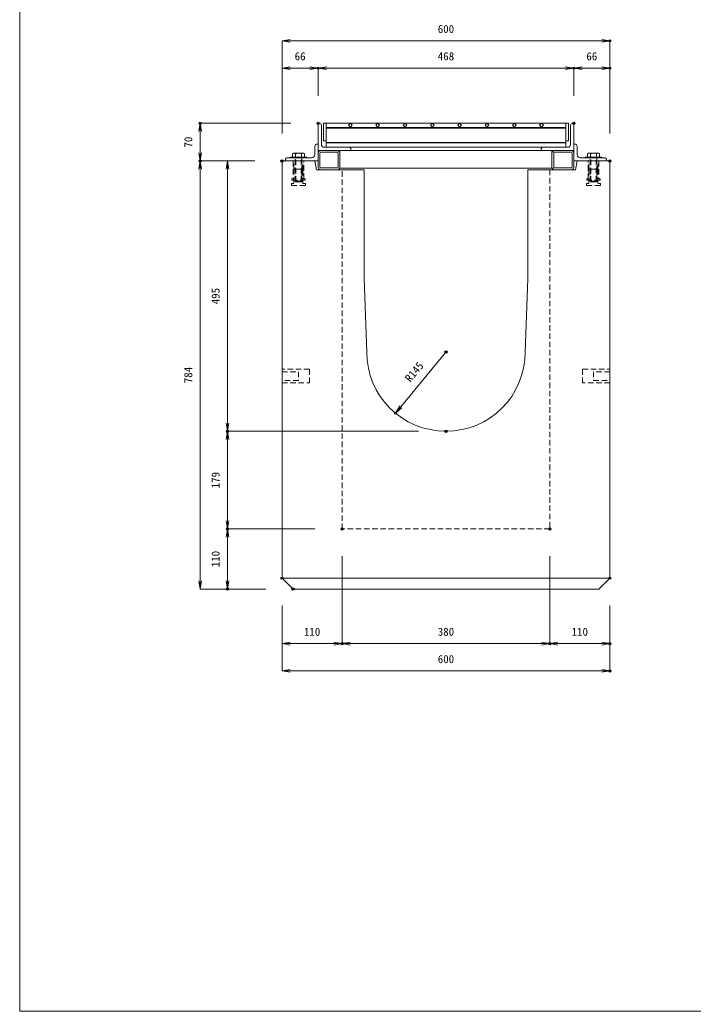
# Model space of a CAD drawing. Units: millimetres, scale not verified. Extents: x -3990 to -100, y -139 to 2701.
# Drawn here: x -3990 to -2758, y -139 to 1676 of the extents above; entities that cross this region are included whole.
import ezdxf
from ezdxf.enums import TextEntityAlignment as Align

# ---------------------------------------------------------------- set-up
doc = ezdxf.new("R2010")
doc.units = ezdxf.units.MM
doc.header["$LTSCALE"] = 20
doc.header["$PDMODE"] = 32
doc.header["$PDSIZE"] = 4
doc.linetypes.add('USER1', pattern=[0.75, 0.5, -0.25])
for name, color, linetype, lineweight in [('0-1_TITLE', 7, 'Continuous', 18), ('0-3_KIJUN', 7, 'Continuous', 18), ('0-5_SUNPO', 3, 'Continuous', 18), ('0-6_UKEWAKU', 4, 'Continuous', 18), ('0-7_GRE', 5, 'Continuous', 18), ('0-9__0-0_0', 7, 'Continuous', 18)]:
    doc.layers.add(name, color=color, linetype=linetype, lineweight=lineweight)
doc.layers.add('0-A__0-2_DEFPOINTS', color=7, linetype='Continuous')
doc.styles.add('ＭＳ ゴシック', font='')
doc.styles.get('ＭＳ ゴシック').set_extended_font_data('MS Gothic')

# ---------------------------------------------------------------- blocks, each defined once
blk = doc.blocks.new('W1-2_INST_C')
at = {"layer": '0-3_KIJUN', "linetype": 'USER1'}
for p, q in [((-8.23, -15), (-8.23, 0)), ((8.22, -15), (8.22, 0))]:
    blk.add_line(p, q, dxfattribs=at)
for points in [[(10, 0), (-10, 0), (-10, -33), (-12, -33), (-12, -35), (12, -35), (12, -33), (10, -33)], [(8.22, -15), (-8.23, -15), (-8.23, -41.5), (-12.75, -41.5), (-12.75, -45), (12.75, -45), (12.75, -41.5), (8.22, -41.5)], [(-6, -15), (6, -15), (6, -38), (-6, -38)]]:
    blk.add_lwpolyline(points, close=True, dxfattribs=at)
blk = doc.blocks.new('_OPEN')
at = {"layer": '0-9__0-0_0'}
blk.add_line((0, 0), (-1, 0), dxfattribs=at)
blk.add_lwpolyline([(-1, 0.167), (0, 0), (-1, -0.167)], dxfattribs=at)
blk = doc.blocks.new('_D16')
at = {"layer": '0-5_SUNPO'}
for p, q in [((496.02, 1767.93), (330.02, 1767.93)), ((330.02, 1713.93), (330.02, 1752.93)), ((430.02, 1698.93), (330.02, 1698.93))]:
    blk.add_line(p, q, dxfattribs=at)
at = {"layer": '0-A__0-2_DEFPOINTS'}
for p in [(330.02, 1767.93), (546.02, 1767.93), (480.02, 1698.93)]:
    blk.add_point(p, dxfattribs=at)
at = {"layer": '0-5_SUNPO', "xscale": 15, "yscale": 15}
for p, rotation in [((330.02, 1767.93), 90), ((330.02, 1698.93), 270)]:
    blk.add_blockref('_OPEN', p, dxfattribs=dict(at, rotation=rotation))
at = {"layer": '0-5_SUNPO', "color": 7, "style": 'ＭＳ ゴシック'}
blk.add_text('70', height=14.66, rotation=90, dxfattribs=at).set_placement((320.02, 1723.43), align=Align.BOTTOM_LEFT)
blk = doc.blocks.new('_D35')
at = {"layer": '0-5_SUNPO'}
for p, q in [((480.02, 1748.93), (480.02, 1868.93)), ((495.02, 1868.93), (531.02, 1868.93)), ((546.02, 1817.93), (546.02, 1868.93))]:
    blk.add_line(p, q, dxfattribs=at)
at = {"layer": '0-A__0-2_DEFPOINTS'}
for p in [(546.02, 1868.93), (546.02, 1767.93), (480.02, 1698.93)]:
    blk.add_point(p, dxfattribs=at)
at = {"layer": '0-5_SUNPO', "xscale": 15, "yscale": 15, "rotation": 180}
blk.add_blockref('_OPEN', (480.02, 1868.93), dxfattribs=at)
at = {"layer": '0-5_SUNPO', "xscale": 15, "yscale": 15}
blk.add_blockref('_OPEN', (546.02, 1868.93), dxfattribs=at)
at = {"layer": '0-5_SUNPO', "color": 7, "style": 'ＭＳ ゴシック'}
blk.add_text('66', height=14.66, dxfattribs=at).set_placement((503.02, 1878.93), align=Align.BOTTOM_LEFT)
blk = doc.blocks.new('_D36')
at = {"layer": '0-5_SUNPO'}
for p, q in [((1014.02, 1817.93), (1014.02, 1868.93)), ((1029.02, 1868.93), (1065.02, 1868.93)), ((1080.02, 1748.93), (1080.02, 1868.93))]:
    blk.add_line(p, q, dxfattribs=at)
at = {"layer": '0-A__0-2_DEFPOINTS'}
for p in [(1080.02, 1868.93), (1014.02, 1767.93), (1080.02, 1698.93)]:
    blk.add_point(p, dxfattribs=at)
at = {"layer": '0-5_SUNPO', "xscale": 15, "yscale": 15, "rotation": 180}
blk.add_blockref('_OPEN', (1014.02, 1868.93), dxfattribs=at)
at = {"layer": '0-5_SUNPO', "xscale": 15, "yscale": 15}
blk.add_blockref('_OPEN', (1080.02, 1868.93), dxfattribs=at)
at = {"layer": '0-5_SUNPO', "color": 7, "style": 'ＭＳ ゴシック'}
blk.add_text('66', height=14.66, dxfattribs=at).set_placement((1037.02, 1878.93), align=Align.BOTTOM_LEFT)
blk = doc.blocks.new('_D37')
at = {"layer": '0-5_SUNPO'}
for p, q in [((480.02, 1748.93), (480.02, 1918.93)), ((495.02, 1918.93), (1065.02, 1918.93)), ((1080.02, 1748.93), (1080.02, 1918.93))]:
    blk.add_line(p, q, dxfattribs=at)
at = {"layer": '0-A__0-2_DEFPOINTS'}
for p in [(1080.02, 1918.93), (480.02, 1698.93), (1080.02, 1698.93)]:
    blk.add_point(p, dxfattribs=at)
at = {"layer": '0-5_SUNPO', "xscale": 15, "yscale": 15, "rotation": 180}
blk.add_blockref('_OPEN', (480.02, 1918.93), dxfattribs=at)
at = {"layer": '0-5_SUNPO', "xscale": 15, "yscale": 15}
blk.add_blockref('_OPEN', (1080.02, 1918.93), dxfattribs=at)
at = {"layer": '0-5_SUNPO', "color": 7, "style": 'ＭＳ ゴシック'}
blk.add_text('600', height=14.66, dxfattribs=at).set_placement((765.02, 1928.93), align=Align.BOTTOM_LEFT)
blk = doc.blocks.new('_D38')
at = {"layer": '0-5_SUNPO'}
for p, q in [((546.02, 1817.93), (546.02, 1868.93)), ((561.02, 1868.93), (999.02, 1868.93)), ((1014.02, 1817.93), (1014.02, 1868.93))]:
    blk.add_line(p, q, dxfattribs=at)
at = {"layer": '0-A__0-2_DEFPOINTS'}
for p in [(1014.02, 1868.93), (546.02, 1767.93), (1014.02, 1767.93)]:
    blk.add_point(p, dxfattribs=at)
at = {"layer": '0-5_SUNPO', "xscale": 15, "yscale": 15, "rotation": 180}
blk.add_blockref('_OPEN', (546.02, 1868.93), dxfattribs=at)
at = {"layer": '0-5_SUNPO', "xscale": 15, "yscale": 15}
blk.add_blockref('_OPEN', (1014.02, 1868.93), dxfattribs=at)
at = {"layer": '0-5_SUNPO', "color": 7, "style": 'ＭＳ ゴシック'}
blk.add_text('468', height=14.66, dxfattribs=at).set_placement((765.02, 1878.93), align=Align.BOTTOM_LEFT)
blk = doc.blocks.new('_D51')
at = {"layer": '0-5_SUNPO'}
for p, q in [((590.02, 974.93), (590.02, 814.93)), ((480.02, 884.93), (480.02, 814.93)), ((495.02, 814.93), (575.02, 814.93))]:
    blk.add_line(p, q, dxfattribs=at)
at = {"layer": '0-A__0-2_DEFPOINTS'}
for p in [(590.02, 1024.93), (480.02, 934.93), (590.02, 814.93)]:
    blk.add_point(p, dxfattribs=at)
at = {"layer": '0-5_SUNPO', "xscale": 15, "yscale": 15, "rotation": 180}
blk.add_blockref('_OPEN', (480.02, 814.93), dxfattribs=at)
at = {"layer": '0-5_SUNPO', "xscale": 15, "yscale": 15}
blk.add_blockref('_OPEN', (590.02, 814.93), dxfattribs=at)
at = {"layer": '0-5_SUNPO', "color": 7, "style": 'ＭＳ ゴシック'}
blk.add_text('110', height=14.66, dxfattribs=at).set_placement((520.02, 824.93), align=Align.BOTTOM_LEFT)
blk = doc.blocks.new('_D52')
at = {"layer": '0-5_SUNPO'}
for p, q in [((590.02, 974.93), (590.02, 814.93)), ((970.02, 974.93), (970.02, 814.93)), ((605.02, 814.93), (955.02, 814.93))]:
    blk.add_line(p, q, dxfattribs=at)
at = {"layer": '0-A__0-2_DEFPOINTS'}
for p in [(590.02, 1024.93), (970.02, 1024.93), (970.02, 814.93)]:
    blk.add_point(p, dxfattribs=at)
at = {"layer": '0-5_SUNPO', "xscale": 15, "yscale": 15, "rotation": 180}
blk.add_blockref('_OPEN', (590.02, 814.93), dxfattribs=at)
at = {"layer": '0-5_SUNPO', "xscale": 15, "yscale": 15}
blk.add_blockref('_OPEN', (970.02, 814.93), dxfattribs=at)
at = {"layer": '0-5_SUNPO', "color": 7, "style": 'ＭＳ ゴシック'}
blk.add_text('380', height=14.66, dxfattribs=at).set_placement((765.02, 824.93), align=Align.BOTTOM_LEFT)
blk = doc.blocks.new('_D53')
at = {"layer": '0-5_SUNPO'}
for p, q in [((970.02, 974.93), (970.02, 814.93)), ((1080.02, 884.93), (1080.02, 814.93)), ((985.02, 814.93), (1065.02, 814.93))]:
    blk.add_line(p, q, dxfattribs=at)
at = {"layer": '0-A__0-2_DEFPOINTS'}
for p in [(970.02, 1024.93), (1080.02, 934.93), (1080.02, 814.93)]:
    blk.add_point(p, dxfattribs=at)
at = {"layer": '0-5_SUNPO', "xscale": 15, "yscale": 15, "rotation": 180}
blk.add_blockref('_OPEN', (970.02, 814.93), dxfattribs=at)
at = {"layer": '0-5_SUNPO', "xscale": 15, "yscale": 15}
blk.add_blockref('_OPEN', (1080.02, 814.93), dxfattribs=at)
at = {"layer": '0-5_SUNPO', "color": 7, "style": 'ＭＳ ゴシック'}
blk.add_text('110', height=14.66, dxfattribs=at).set_placement((1010.02, 824.93), align=Align.BOTTOM_LEFT)
blk = doc.blocks.new('_D54')
at = {"layer": '0-5_SUNPO'}
for p, q in [((480.02, 884.93), (480.02, 764.93)), ((1080.02, 884.93), (1080.02, 764.93)), ((495.02, 764.93), (1065.02, 764.93))]:
    blk.add_line(p, q, dxfattribs=at)
at = {"layer": '0-A__0-2_DEFPOINTS'}
for p in [(480.02, 934.93), (1080.02, 934.93), (1080.02, 764.93)]:
    blk.add_point(p, dxfattribs=at)
at = {"layer": '0-5_SUNPO', "xscale": 15, "yscale": 15, "rotation": 180}
blk.add_blockref('_OPEN', (480.02, 764.93), dxfattribs=at)
at = {"layer": '0-5_SUNPO', "xscale": 15, "yscale": 15}
blk.add_blockref('_OPEN', (1080.02, 764.93), dxfattribs=at)
at = {"layer": '0-5_SUNPO', "color": 7, "style": 'ＭＳ ゴシック'}
blk.add_text('600', height=14.66, dxfattribs=at).set_placement((765.02, 774.93), align=Align.BOTTOM_LEFT)
blk = doc.blocks.new('_D59')
at = {"layer": '0-5_SUNPO'}
for p, q in [((430.02, 1698.93), (380.02, 1698.93)), ((380.02, 1683.93), (380.02, 1218.93)), ((730.02, 1203.93), (380.02, 1203.93))]:
    blk.add_line(p, q, dxfattribs=at)
at = {"layer": '0-A__0-2_DEFPOINTS'}
for p in [(480.02, 1698.93), (380.02, 1203.93), (780.02, 1203.93)]:
    blk.add_point(p, dxfattribs=at)
at = {"layer": '0-5_SUNPO', "xscale": 15, "yscale": 15}
for p, rotation in [((380.02, 1698.93), 90), ((380.02, 1203.93), 270)]:
    blk.add_blockref('_OPEN', p, dxfattribs=dict(at, rotation=rotation))
at = {"layer": '0-5_SUNPO', "color": 7, "style": 'ＭＳ ゴシック'}
blk.add_text('495', height=14.66, rotation=90, dxfattribs=at).set_placement((370.02, 1436.43), align=Align.BOTTOM_LEFT)
blk = doc.blocks.new('_D60')
at = {"layer": '0-5_SUNPO'}
for p, q in [((730.02, 1203.93), (380.02, 1203.93)), ((380.02, 1188.93), (380.02, 1039.93)), ((540.02, 1024.93), (380.02, 1024.93))]:
    blk.add_line(p, q, dxfattribs=at)
at = {"layer": '0-A__0-2_DEFPOINTS'}
for p in [(780.02, 1203.93), (380.02, 1024.93), (590.02, 1024.93)]:
    blk.add_point(p, dxfattribs=at)
at = {"layer": '0-5_SUNPO', "xscale": 15, "yscale": 15}
for p, rotation in [((380.02, 1203.93), 90), ((380.02, 1024.93), 270)]:
    blk.add_blockref('_OPEN', p, dxfattribs=dict(at, rotation=rotation))
at = {"layer": '0-5_SUNPO', "color": 7, "style": 'ＭＳ ゴシック'}
blk.add_text('179', height=14.66, rotation=90, dxfattribs=at).set_placement((370.02, 1099.43), align=Align.BOTTOM_LEFT)
blk = doc.blocks.new('_D61')
at = {"layer": '0-5_SUNPO'}
for p, q in [((540.02, 1024.93), (380.02, 1024.93)), ((380.02, 1009.93), (380.02, 929.93)), ((450.02, 914.93), (380.02, 914.93))]:
    blk.add_line(p, q, dxfattribs=at)
at = {"layer": '0-A__0-2_DEFPOINTS'}
for p in [(590.02, 1024.93), (380.02, 914.93), (500.02, 914.93)]:
    blk.add_point(p, dxfattribs=at)
at = {"layer": '0-5_SUNPO', "xscale": 15, "yscale": 15}
for p, rotation in [((380.02, 1024.93), 90), ((380.02, 914.93), 270)]:
    blk.add_blockref('_OPEN', p, dxfattribs=dict(at, rotation=rotation))
at = {"layer": '0-5_SUNPO', "color": 7, "style": 'ＭＳ ゴシック'}
blk.add_text('110', height=14.66, rotation=90, dxfattribs=at).set_placement((370.02, 954.93), align=Align.BOTTOM_LEFT)
blk = doc.blocks.new('_D62')
at = {"layer": '0-5_SUNPO'}
blk.add_line((780.02, 1348.93), (697.25, 1248.68), dxfattribs=at)
at = {"layer": '0-A__0-2_DEFPOINTS'}
for p in [(780.02, 1348.93), (687.7, 1237.11)]:
    blk.add_point(p, dxfattribs=at)
at = {"layer": '0-5_SUNPO', "xscale": 15, "yscale": 15, "rotation": 230.45598}
blk.add_blockref('_OPEN', (687.7, 1237.11), dxfattribs=at)
at = {"layer": '0-5_SUNPO', "color": 7, "style": 'ＭＳ ゴシック'}
blk.add_text('R145', height=14.66, rotation=50.456, dxfattribs=at).set_placement((718.19, 1289.75), align=Align.BOTTOM_LEFT)
blk = doc.blocks.new('_D63')
at = {"layer": '0-5_SUNPO'}
for p, q in [((430.02, 1698.93), (330.02, 1698.93)), ((330.02, 929.93), (330.02, 1683.93)), ((450.02, 914.93), (330.02, 914.93))]:
    blk.add_line(p, q, dxfattribs=at)
at = {"layer": '0-A__0-2_DEFPOINTS'}
for p in [(330.02, 1698.93), (480.02, 1698.93), (500.02, 914.93)]:
    blk.add_point(p, dxfattribs=at)
at = {"layer": '0-5_SUNPO', "xscale": 15, "yscale": 15}
for p, rotation in [((330.02, 1698.93), 90), ((330.02, 914.93), 270)]:
    blk.add_blockref('_OPEN', p, dxfattribs=dict(at, rotation=rotation))
at = {"layer": '0-5_SUNPO', "color": 7, "style": 'ＭＳ ゴシック'}
blk.add_text('784', height=14.66, rotation=90, dxfattribs=at).set_placement((320.02, 1291.93), align=Align.BOTTOM_LEFT)
blk = doc.blocks.new('M16_insert_dan')
at = {"layer": '0-3_KIJUN', "color": 3, "linetype": 'USER1'}
for points in [[(0, -12.5), (-50, -12.5), (-50, 12.5), (0, 12.5)], [(0, 8), (-30, 8), (-30, -8), (0, -8)]]:
    blk.add_lwpolyline(points, close=True, dxfattribs=at)
blk = doc.blocks.new('A$C7D4F0D3A')
at = {"layer": '0-3_KIJUN', "color": 3}
for p, q in [((-15, 45), (15, 45)), ((-15, 44), (-15, 45)), ((15, 44), (-15, 44)), ((10.95, 45), (-10.95, 45)), ((-9.22, 52), (9.22, 52)), ((-5.47, 45), (-5.47, 51)), ((5.5, 45), (5.5, 51)), ((15, 45), (15, 44))]:
    blk.add_line(p, q, dxfattribs=at)
at = {"layer": '0-3_KIJUN', "color": 3, "linetype": 'USER1'}
for p, q in [((-6, 44), (6, 44)), ((-6, 1), (-6, 44)), ((-5, 0), (-5, 44)), ((5, 0), (5, 44)), ((6, 44), (6, 1)), ((-5, 0), (-6, 1)), ((6, 1), (-6, 1)), ((5, 0), (-5, 0)), ((6, 1), (5, 0))]:
    blk.add_line(p, q, dxfattribs=at)
at = {"layer": '0-3_KIJUN', "color": 3}
for points in [[(-10.95, 45), (-10.95, 51), (-9.22, 52)], [(9.22, 52), (10.95, 51), (10.95, 45)]]:
    blk.add_lwpolyline(points, dxfattribs=at)
for centre, radius, start, end in [((-8.21, 47.74), 4.26, 49.93201, 130.06799), ((0.02, 36.46), 15.54, 69.33427, 110.66573), ((8.23, 47.79), 4.21, 49.666, 130.334)]:
    blk.add_arc(centre, radius, start, end, dxfattribs=at)
blk = doc.blocks.new('A$C6F864666')
at = {"layer": '0-7_GRE'}
for p, q in [((0, 0), (0, -32)), ((0, 0), (4.5, 0)), ((4.5, 0), (4.5, -32)), ((4.5, 0), (4.5, -44)), ((4.5, 0), (443.5, 0)), ((49, 0), (45.46, -3.54)), ((52.54, -3.54), (49, 0)), ((99, 0), (95.46, -3.54)), ((102.54, -3.54), (99, 0)), ((149, 0), (145.46, -3.54)), ((152.54, -3.54), (149, 0)), ((199, 0), (195.46, -3.54)), ((202.54, -3.54), (199, 0)), ((249, 0), (245.46, -3.54)), ((252.54, -3.54), (249, 0)), ((299, 0), (295.46, -3.54)), ((302.54, -3.54), (299, 0)), ((349, 0), (345.46, -3.54)), ((352.54, -3.54), (349, 0)), ((399, 0), (395.46, -3.54)), ((402.54, -3.54), (399, 0)), ((443.5, 0), (443.5, -32)), ((448, 0), (443.5, 0)), ((443.5, 0), (443.5, -44)), ((448, 0), (448, -32)), ((4.5, -8), (443.5, -8)), ((4.5, -9), (443.5, -9)), ((45.46, -3.54), (49, -7.07)), ((49, -7.07), (52.54, -3.54)), ((95.46, -3.54), (99, -7.07)), ((99, -7.07), (102.54, -3.54)), ((145.46, -3.54), (149, -7.07)), ((149, -7.07), (152.54, -3.54)), ((195.46, -3.54), (199, -7.07)), ((199, -7.07), (202.54, -3.54)), ((245.46, -3.54), (249, -7.07)), ((249, -7.07), (252.54, -3.54)), ((295.46, -3.54), (299, -7.07)), ((299, -7.07), (302.54, -3.54)), ((345.46, -3.54), (349, -7.07)), ((349, -7.07), (352.54, -3.54)), ((395.46, -3.54), (399, -7.07)), ((399, -7.07), (402.54, -3.54)), ((0, -32), (4.5, -32)), ((4.5, -35), (443.5, -35)), ((4.5, -36), (443.5, -36)), ((448, -32), (443.5, -32)), ((4.5, -44), (443.5, -44))]:
    blk.add_line(p, q, dxfattribs=at)
blk = doc.blocks.new('A$C4C7E3C6C')
at = {"layer": '0-6_UKEWAKU'}
for p, q in [((2, 0), (0, 0)), ((466, 0), (468, 0)), ((468, -50), (468, 0)), ((6, -39), (6, -4)), ((462, -39), (462, -4)), ((-6, -57), (-6, -42)), ((0, -38), (-2, -38)), ((0, -38), (0, -69)), ((4.8, -50), (35.2, -50)), ((4.8, -53.2), (35.2, -53.2)), ((56, -44), (11, -44)), ((40, -50), (40, -82)), ((56, -44), (412, -44)), ((60, -50), (60, -48)), ((408, -50), (60, -50)), ((408, -50), (408, -48)), ((408, -50), (468, -50)), ((412, -44), (457, -44)), ((428, -50), (428, -82)), ((463.2, -50), (432.8, -50)), ((463.2, -53.2), (432.8, -53.2)), ((468, -38), (470, -38)), ((468, -38), (468, -69)), ((474, -57), (474, -42)), ((-56, -63), (-12, -63)), ((0, -80.2), (0, -54.8)), ((3.2, -80.2), (3.2, -54.8)), ((36.8, -54.8), (36.8, -80.2)), ((40, -54.8), (40, -80.2)), ((428, -54.8), (428, -80.2)), ((431.2, -54.8), (431.2, -80.2)), ((464.8, -80.2), (464.8, -54.8)), ((468, -80.2), (468, -54.8)), ((468, -69), (528, -69)), ((524, -63), (480, -63)), ((528, -69), (528, -67)), ((35.2, -81.8), (4.8, -81.8)), ((4.8, -85), (35.2, -85)), ((40, -82), (428, -82)), ((432.8, -81.8), (463.2, -81.8)), ((463.2, -85), (432.8, -85))]:
    blk.add_line(p, q, dxfattribs=at)
for points in [[(60, -50), (0, -50), (0, 0)], [(0, -69), (-60, -69), (-60, -67)]]:
    blk.add_lwpolyline(points, dxfattribs=at)
for centre, radius, start, end in [((2, -4), 4, 0, 90), ((466, -4), 4, 90, 180), ((-2, -42), 4, 90, 180), ((4.8, -54.8), 4.8, 90, 180), ((4.8, -54.8), 1.6, 90, 180), ((11, -39), 5, 180, 270), ((35.2, -54.8), 4.8, 0, 90), ((35.2, -54.8), 1.6, 0, 90), ((56, -48), 4, 0, 90), ((412, -48), 4, 90, 180), ((432.8, -54.8), 4.8, 90, 180), ((432.8, -54.8), 1.6, 90, 180), ((457, -39), 5, 270, 0), ((463.2, -54.8), 4.8, 0, 90), ((463.2, -54.8), 1.6, 0, 90), ((470, -42), 4, 0, 90), ((-56, -67), 4, 90, 180), ((-12, -57), 6, 270, 0), ((480, -57), 6, 180, 270), ((524, -67), 4, 0, 90), ((4.8, -80.2), 4.8, 180, 270), ((4.8, -80.2), 1.6, 180, 270), ((35.2, -80.2), 1.6, 270, 0), ((35.2, -80.2), 4.8, 270, 0), ((432.8, -80.2), 4.8, 180, 270), ((432.8, -80.2), 1.6, 180, 270), ((463.2, -80.2), 4.8, 270, 0), ((463.2, -80.2), 1.6, 270, 0)]:
    blk.add_arc(centre, radius, start, end, dxfattribs=at)

msp = doc.modelspace()

# ---------------------------------------------------------------- linework, layer by layer
at = {"layer": '0-1_TITLE', "color": 2}
msp.add_lwpolyline([(-3990.01, -139.31), (-100.01, -139.31), (-100.01, 2700.69), (-3990.01, 2700.69)], close=True, dxfattribs=at)
at = {"layer": '0-3_KIJUN'}
msp.add_line((-2909.99, 653.71), (-3509.99, 653.71), dxfattribs=at)
for points in [[(-2929.99, 633.71), (-3489.99, 633.71), (-3509.99, 653.71), (-3509.99, 1417.71), (-3449.99, 1417.71), (-3446.99, 1401.71), (-3359.99, 1401.71), (-3359.99, 1201.71), (-3354.99, 1067.71)], [(-3064.99, 1067.71), (-3059.99, 1201.71), (-3059.99, 1401.71), (-2972.99, 1401.71), (-2969.99, 1417.71), (-2909.99, 1417.71), (-2909.99, 653.71), (-2929.99, 633.71)]]:
    msp.add_lwpolyline(points, dxfattribs=at)
at = {"layer": '0-3_KIJUN', "linetype": 'USER1'}
msp.add_lwpolyline([(-3019.99, 1401.71), (-3019.99, 743.71), (-3399.99, 743.71), (-3399.99, 1401.71)], dxfattribs=at)
at = {"layer": '0-3_KIJUN'}
msp.add_arc((-3209.99, 1067.71), 145, 180, 0, dxfattribs=at)

# ---------------------------------------------------------------- block references
for name, p in [('A$C7D4F0D3A', (-3479.99, 1379.71)), ('W1-2_INST_C', (-3479.99, 1417.71)), ('W1-2_INST_C', (-3479.99, 1417.71)), ('A$C7D4F0D3A', (-2939.99, 1379.71)), ('M16_insert_dan', (-2909.99, 1023.71))]:
    msp.add_blockref(name, p, dxfattribs=at)
at = {"layer": '0-3_KIJUN', "xscale": -1}
for name, p in [('W1-2_INST_C', (-2939.99, 1417.71)), ('W1-2_INST_C', (-2939.99, 1417.71)), ('M16_insert_dan', (-3509.99, 1023.71))]:
    msp.add_blockref(name, p, dxfattribs=at)
at = {"layer": '0-5_SUNPO'}
for name in ['_D37', '_D35', '_D38', '_D36', '_D16', '_D63', '_D59', '_D62', '_D60', '_D61', '_D51', '_D52', '_D53', '_D54']:
    msp.add_blockref(name, (-3990.01, -281.21), dxfattribs=at)
at = {"layer": '0-6_UKEWAKU'}
msp.add_blockref('A$C4C7E3C6C', (-3443.99, 1486.71), dxfattribs=at)
at = {"layer": '0-7_GRE'}
msp.add_blockref('A$C6F864666', (-3433.99, 1486.71), dxfattribs=at)

doc.saveas('drawing.dxf')
